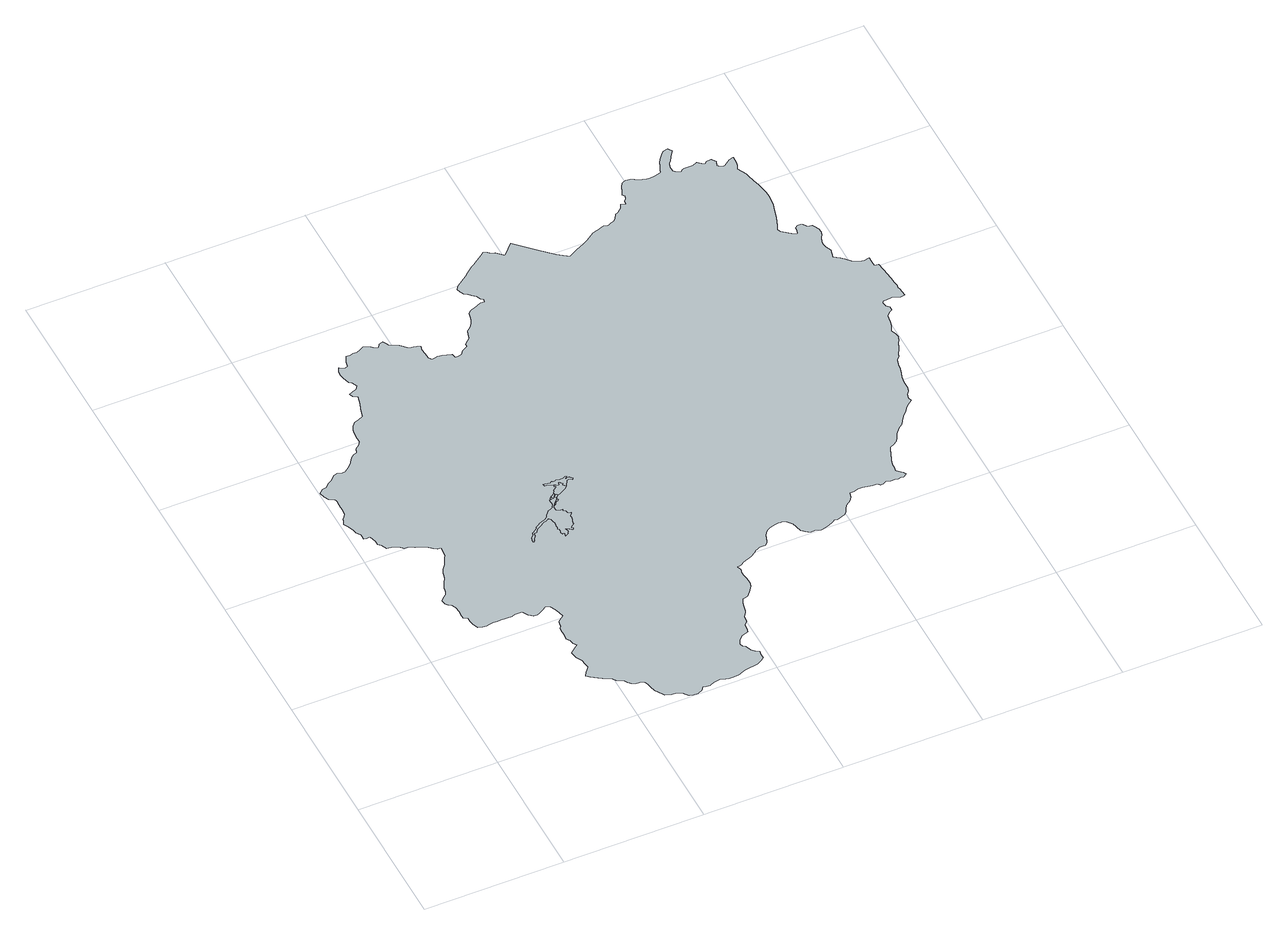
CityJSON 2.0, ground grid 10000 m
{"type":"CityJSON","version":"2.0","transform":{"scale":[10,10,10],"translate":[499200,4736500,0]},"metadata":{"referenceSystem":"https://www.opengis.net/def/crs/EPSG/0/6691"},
"CityObjects":{
"object1":{"type":"GenericCityObject","attributes":{"function":"23","validFromType":"1","custodian":"北海道","notificationNumber":"北海道告示第1895号","prefecture":"01","city":"01100"},"geometry":[{"type":"MultiSurface","lod":"1","boundaries":[[[0,1,2,3,4,5,6,7,8,9,10,11,12,13,14,15,16,17,18,19,20,21,22,23,24,25,26,27,28,29,30,31,32,33,34,35,36,37,38,39,40,41,42,43,44,45,46,47,48,49,50,51,52,53,54,55,56,57,58,59,60,61,62,63,64,65,66,67,68,69,70,71,72,73,74,75,76,77,78,79,80,81,82,83,84,85,86,87,88,89,90,91,92,93,94,95,96,97,98,99,100,101,102,103,104,105,106,107,108,109,110,111,112,113,114,115,116,117,118,119,120,121,122,123,124,125,126,127,128,129,130,131,132,133,134,135,136,137,138,139,140,141,142,143,144,145,146,147,148,149,150,151,152,153,154,155,156,157,158,159,160,161,162,163,164,165,166,167,168,169,170,171,172,173,174,175,176,177,178,179,180,181,182,183,184,185,186,187,188,189,190,191,192,193,194,195,196,197,198,199,200,201,202,203,204,205,206,207,208,209,210,211,212,213,214,215,216,217,218,219,220,221,222,223,224,225,226,227,228,229]]]}]},
"object2":{"type":"GenericCityObject","attributes":{"function":"23","validFromType":"3","custodian":"北海道","notificationNumber":"北海道告示第211号","prefecture":"01","city":"01100"},"geometry":[{"type":"MultiSurface","lod":"1","boundaries":[[[230,231,232,233,234,150,149,148,147,146,145,144,143,142]]]}]},
"object3":{"type":"GenericCityObject","attributes":{"function":"23","validFromType":"3","custodian":"北海道","notificationNumber":"北海道告示第211号","prefecture":"01","city":"01100"},"geometry":[{"type":"MultiSurface","lod":"1","boundaries":[[[235,236,237,238,239,240,241,242,243,244,245,165,164,163,162,161,160,159,158,157,156,155,154,153,152,151]]]}]},
"object4":{"type":"GenericCityObject","attributes":{"function":"23","validFromType":"3","custodian":"北海道","notificationNumber":"北海道告示第211号","prefecture":"01","city":"01100"},"geometry":[{"type":"MultiSurface","lod":"1","boundaries":[[[246,247,248,249,250,251,229,228,227,226,225,224,223,222,221,220,219,218,217,216,215,214,213,212,211,210,209]]]}]},
"object5":{"type":"GenericCityObject","attributes":{"function":"23","validFromType":"3","custodian":"北海道","notificationNumber":"北海道告示第211号","prefecture":"01","city":"01100"},"geometry":[{"type":"MultiSurface","lod":"1","boundaries":[[[252,253,254,255,256,257,258,259,260,261,262,263,264,173,172,171,170,169,168,167,166]]]}]},
"object6":{"type":"GenericCityObject","attributes":{"function":"6","validFromType":"9","custodian":"不明","notificationNumber":"不明","prefecture":"01","city":"01100","floorAreaRate":2},"geometry":[{"type":"MultiSurface","lod":"1","boundaries":[[[265,266,267,268,269,270,271,272,273,274,275,190,189,188,187,276,277,278,279,280,281,282]]]}]},
"object7":{"type":"GenericCityObject","attributes":{"function":"10","validFromType":"9","custodian":"不明","notificationNumber":"不明","prefecture":"01","city":"01100","floorAreaRate":4},"geometry":[{"type":"MultiSurface","lod":"1","boundaries":[[[283,284,285,286,287,288,289,290,291,292,293,294,295,296,297,298,299,300,301,302,303,304,305,306,307,308,309,310,311,312,313,314,315,316,317,318,319,320,321,322,323,324,325,326,327,328,195,194,193,192,191,190,275,274,273,272,271,270,269,268,267,266,265,329,330,331,332,333,334,335,336,337,338,339,340,341,342,343,344,345,346,347,348,349,350,351,352,353,354,355,356,357,358,359,360,361,362,363,364,365,366,367,368]]]}]},
"object8":{"type":"GenericCityObject","attributes":{"function":"25","validFromType":"9","custodian":"不明","notificationNumber":"不明","prefecture":"01","city":"01100"},"geometry":[{"type":"MultiSurface","lod":"1","boundaries":[[[283,284,285,286,287,288,289,290,291,292,293,294,295,296,297,298,299,300,301,302,303,304,305,306,307,308,309,310,311,312,313,314,315,316,317,318,319,320,321,322,323,324,325,326,327,328,195,194,193,192,191,190,275,274,273,272,271,270,269,268,266,265,329,330,331,332,333,334,335,336,337,338,339,340,341,342,343,344,345,346,347,348,349,350,351,352,353,354,355,356,357,358,359,360,361,362,363,364,365,366,367,368]]]}]},
"object9":{"type":"GenericCityObject","attributes":{"function":"22","validFromType":"1","custodian":"北海道","notificationNumber":"北海道告示第1895号","prefecture":"01","city":"01100"},"geometry":[{"type":"MultiSurface","lod":"1","boundaries":[[[369,370,371,372,373,374,375,376,377,378,379,380,381,382,383,384,385,386,387,388,389,390,391,392,393,394,395,396,397,398,399,400,401,402,403,404,405,406,407,408,409,410,411,412,413,414,415,416,417,418,419,420,421,422,423,424,425,426,427,428,429,430,431,432,433,434,435,436,437,438,439,440,441,442,315,316,317,318,319,320,321,322,323,324,325,326,327,328,195,194,193,192,191,190,189,188,187,276,277,278,279,280,281,282,265,329,330,331,332,333,334,335,336,337,338,339,340,443,444,445,446,447,448,449,450,451,452,453,454,455,456,457,458,459,460,461,462,463,464,465,466,467,468,469,470,471]]]}]},
"object10":{"type":"GenericCityObject","attributes":{"function":"6","validFromType":"9","custodian":"不明","notificationNumber":"不明","prefecture":"01","city":"01100","floorAreaRate":2},"geometry":[{"type":"MultiSurface","lod":"1","boundaries":[[[395,396,397,398,399,400,401,402,403,404,405,406,407,408,409,410,411,412,413,414,415,416,417,418,419,420,421,422,423,424,425,426,427,428,429,430,431,432,433,434,435,436,437,438,439,440,441,442,315,314,313,312,311,310,309,308,307,306,305,304,303,302,301,300,299,298,297,296,295,294,293,292,291,290,289,288,287,286,285,284,283,368,367,366,365,364,363,362,361,360,359,358,357,356,355,354,353,352,351,350,349,348,347,346,345,344,343,342,341,340,443,444,445,446,447,448,449,450,451,452,453,454,455,456,457,458,459,460,472,473,474,475,476,477,478,479,480,481,482,483,484,485,486,487,488,489,490,467,468,469,470,471,369,370,371,372,373,374,375,376,377,378,379,380,381,382,383,384,385,386,387,388,389,390,391,392,393,394]]]}]},
"object11":{"type":"GenericCityObject","attributes":{"function":"11","validFromType":"9","custodian":"不明","notificationNumber":"不明","prefecture":"01","city":"01100","floorAreaRate":2},"geometry":[{"type":"MultiSurface","lod":"1","boundaries":[[[462,463,464,465,466,467,490,489,488,487,486,485,484,483,482,481,480,479,478,477,476,475,474,473,472,460,461]]]}]},
"object12":{"type":"GenericCityObject","attributes":{"name":"札幌市都市計画区域","function":"21","validFromType":"3","custodian":"北海道","notificationNumber":"北海道告示第230号","prefecture":"01","city":"01100","note":"「区域区分を決定する理由又はしない理由」は「札幌圏都市計画（札幌市、小樽市、江別市、北広島市、石狩市） 都市計画区域の整備、開発及び保全の方針」（令和3年3月、札幌市）に示す。","areaClassification":"1","reasonForAreaClassification":"https://www.city.sapporo.jp/keikaku/toshikei/kuikikubun/documents/r2kuikimasu.pdf"},"geometry":[{"type":"MultiSurface","lod":"1","boundaries":[[[491,492,493,494,495,496,497,498,499,500,501,502,503,504,505,506,507,508,509,510,511,512,513,514,515,516,517,518,519,520,521,522,523,524,525,526,527,528,529,530,531,532,533,534,535,536,537,538,539,540,541,542,543,544,545,546,547,548,549,550,551,552,553,554,555,556,557,558,559,560,561,562,563,564,565,566,567,568,569,570,571,572,573,574,575,576,577,578,579,580,581,582,583,584,585,586,587,588,589,590,591,592,593,594,595,596,597,598,599,600,601,602,603,604,605,606,607,608,609,610,611,612,613,614,615,616,617,618,619,620,621,622,623,624,625,626,627,628,629,630,631,632,633,634,635,636,637,638,639,640,641,642,643,644,645,646,647,648,649,650,651,652,653,654,655,656,657,658,659,660,661,662,663,664,665,666,667,668,669,670,671,672,673,674,675,676,677,678,679,680,681,682,683,684,685,686,687,688,689,690,691,692,693,694,695,696,697,698,699,700,701,702,703,704,705,706,707,708,709,710,711,712,713,714,715,716,717,718,719,720,721,722,723,724,725,726,727,728,729,730,731,732,733,734,735,736,737,738,739,740,741,742,743,744,745,746,747,748,749,750,751,752,753,754,755,756,757,758,759,760,761,762,763,764,765,766,767,768,769,770,771,772,773,774,775,776,777,778,779,780,781,782,783,784,785,786,787,788,789,790,791,792,793,794,795,796,797,798,799,800,801,802,803,804,805,806,807,808,809,810,811,812,813,814,815,816,817,818,819,820,821,822,823,824,825,826,827,828,829,830,831,832,833,834,835,836,837,838,839,840,841,842,843,844,845,846,847,848,849,850,851,852,853,854,855,856,857,858,859,860,861,862,863,864,865,866,867,868,869,870,871,872,873,874,875,876,877,878,879,880,881,882,883,884,885,886,887,888,889,890,891,892,893,894,895,896,897,898,899,900,901,902,903,904,905,906,907,908,909,910,911,912,913,914,915,916,917,918,919,920,921,922,923,924,925,926,927,928,929,930,931,932,933,934,935,936,937,938,939,940,941,942,943,944,945,946,947,948,949,950,951,952,953,954,955,956,957,958,959,960,961,962,963,964,965,966,967,968,969,970,971,972,973,974,975,976,977,978,979,980,981,982,983,984,985,986,987,988,989,990,991,992,993,994,995,996,997,998,999,1000,1001,1002,1003,1004,1005,1006,1007,1008,1009,1010,1011,1012,1013,1014,1015,1016,1017,1018,1019,1020,1021,1022,1023,1024,1025,1026,1027,1028,1029,1030,1031,1032,1033,1034,1035,1036,1037,1038,1039,1040,1041,1042,1043,1044,1045,1046,1047,1048,1049,1050]]]}]}
},
"vertices":[
[1344,1998,0],[1343,1998,0],[1342,1998,0],[1341,1998,0],[1339,1998,0],[1338,1998,0],[1338,1997,0],[1334,1995,0],[1333,1995,0],[1333,1994,0],[1332,1994,0],[1331,1994,0],[1324,1996,0],[1322,1996,0],[1322,1995,0],[1322,1994,0],[1324,1979,0],[1325,1974,0],[1326,1969,0],[1326,1965,0],[1325,1961,0],[1325,1960,0],[1325,1959,0],[1325,1958,0],[1325,1957,0],[1322,1951,0],[1322,1950,0],[1321,1949,0],[1322,1947,0],[1322,1946,0],[1322,1945,0],[1321,1945,0],[1321,1943,0],[1321,1942,0],[1320,1942,0],[1316,1939,0],[1315,1939,0],[1315,1938,0],[1314,1932,0],[1312,1928,0],[1311,1928,0],[1303,1923,0],[1297,1920,0],[1274,1912,0],[1262,1898,0],[1249,1886,0],[1247,1881,0],[1240,1866,0],[1239,1866,0],[1232,1860,0],[1217,1850,0],[1198,1845,0],[1173,1833,0],[1164,1826,0],[1157,1821,0],[1143,1816,0],[1137,1811,0],[1141,1807,0],[1138,1805,0],[1137,1802,0],[1117,1787,0],[1106,1778,0],[1096,1775,0],[1094,1773,0],[1091,1758,0],[1070,1735,0],[1067,1724,0],[1066,1717,0],[1066,1715,0],[1066,1713,0],[1066,1711,0],[1067,1702,0],[1072,1699,0],[1074,1704,0],[1080,1709,0],[1082,1719,0],[1091,1734,0],[1094,1737,0],[1096,1741,0],[1099,1740,0],[1101,1744,0],[1102,1765,0],[1105,1768,0],[1114,1766,0],[1121,1769,0],[1137,1791,0],[1143,1796,0],[1152,1798,0],[1161,1807,0],[1205,1832,0],[1217,1836,0],[1227,1838,0],[1237,1844,0],[1244,1851,0],[1249,1846,0],[1257,1837,0],[1261,1813,0],[1263,1809,0],[1265,1806,0],[1266,1787,0],[1261,1768,0],[1264,1757,0],[1261,1748,0],[1259,1738,0],[1266,1733,0],[1267,1722,0],[1267,1712,0],[1261,1702,0],[1266,1683,0],[1281,1686,0],[1281,1676,0],[1278,1669,0],[1278,1661,0],[1288,1664,0],[1301,1674,0],[1303,1680,0],[1311,1690,0],[1310,1698,0],[1303,1717,0],[1311,1718,0],[1315,1714,0],[1315,1715,0],[1340,1694,0],[1347,1692,0],[1352,1703,0],[1344,1710,0],[1346,1719,0],[1373,1741,0],[1369,1749,0],[1385,1792,0],[1382,1810,0],[1383,1811,0],[1398,1827,0],[1401,1836,0],[1383,1840,0],[1377,1846,0],[1375,1864,0],[1358,1871,0],[1363,1882,0],[1362,1883,0],[1341,1885,0],[1320,1898,0],[1319,1927,0],[1320,1931,0],[1321,1933,0],[1322,1934,0],[1322,1935,0],[1323,1937,0],[1324,1938,0],[1324,1939,0],[1325,1940,0],[1326,1940,0],[1326,1942,0],[1327,1943,0],[1328,1944,0],[1329,1945,0],[1330,1946,0],[1331,1947,0],[1332,1948,0],[1333,1949,0],[1334,1950,0],[1335,1951,0],[1336,1952,0],[1343,1960,0],[1348,1966,0],[1349,1967,0],[1351,1969,0],[1352,1970,0],[1353,1972,0],[1354,1973,0],[1356,1976,0],[1356,1977,0],[1358,1981,0],[1362,1981,0],[1363,1983,0],[1364,1984,0],[1364,1985,0],[1365,1986,0],[1365,1987,0],[1366,1988,0],[1367,1989,0],[1368,1990,0],[1368,1991,0],[1369,1992,0],[1370,1994,0],[1371,1994,0],[1371,1995,0],[1372,1997,0],[1371,1999,0],[1369,2000,0],[1361,2011,0],[1359,2014,0],[1367,2021,0],[1368,2023,0],[1373,2036,0],[1371,2039,0],[1367,2033,0],[1366,2032,0],[1362,2029,0],[1358,2025,0],[1356,2024,0],[1355,2024,0],[1352,2023,0],[1348,2022,0],[1347,2021,0],[1346,2021,0],[1346,2020,0],[1345,2019,0],[1345,2018,0],[1345,2016,0],[1346,2014,0],[1347,2013,0],[1348,2011,0],[1349,2010,0],[1350,2010,0],[1351,2009,0],[1354,2009,0],[1357,2008,0],[1359,2006,0],[1360,2005,0],[1360,2004,0],[1360,2003,0],[1358,2001,0],[1357,2000,0],[1355,1999,0],[1353,1998,0],[1351,1997,0],[1348,1996,0],[1347,1996,0],[1345,1997,0],
[1320,1928,0],[1321,1929,0],[1323,1933,0],[1324,1934,0],[1324,1936,0],
[1327,1940,0],[1331,1941,0],[1332,1941,0],[1334,1942,0],[1337,1945,0],[1341,1946,0],[1341,1948,0],[1345,1955,0],[1346,1956,0],[1347,1960,0],[1348,1961,0],
[1339,2014,0],[1333,2008,0],[1333,2003,0],[1335,2002,0],[1343,2000,0],[1344,2000,0],
[1356,1971,0],[1361,1968,0],[1362,1970,0],[1366,1967,0],[1368,1969,0],[1370,1972,0],[1373,1975,0],[1374,1978,0],[1375,1980,0],[1372,1984,0],[1371,1983,0],[1368,1984,0],[1363,1981,0],
[1390,2014,0],[1389,2016,0],[1389,2017,0],[1385,2024,0],[1385,2025,0],[1383,2026,0],[1382,2025,0],[1380,2025,0],[1378,2023,0],[1377,2022,0],[1367,2015,0],[1373,1998,0],[1373,1999,0],[1382,2007,0],[1383,2008,0],[1383,2009,0],[1384,2009,0],[1389,2013,0],
[1455,2100,0],[1455,2102,0],[1453,2106,0],[1452,2109,0],[1452,2110,0],[1451,2111,0],[1451,2112,0],[1449,2113,0],[1449,2114,0],[1448,2114,0],[1447,2114,0],[1445,2115,0],[1445,2114,0],[1444,2114,0],[1444,2113,0],[1443,2112,0],[1442,2108,0],[1441,2103,0],[1439,2097,0],[1438,2093,0],[1438,2085,0],[1437,2087,0],[1435,2089,0],[1434,2090,0],[1433,2091,0],[1432,2092,0],[1430,2093,0],[1428,2094,0],[1418,2099,0],[1415,2102,0],[1414,2104,0],[1413,2105,0],[1410,2107,0],[1402,2097,0],[1404,2097,0],[1411,2097,0],[1412,2093,0],[1411,2086,0],[1406,2081,0],[1404,2080,0],[1400,2075,0],[1395,2072,0],[1392,2071,0],[1385,2065,0],[1383,2056,0],[1375,2048,0],[1394,2015,0],[1393,2016,0],[1405,2020,0],[1416,2023,0],[1421,2027,0],[1436,2035,0],[1446,2042,0],[1450,2044,0],[1453,2046,0],[1459,2051,0],[1465,2056,0],[1473,2066,0],[1468,2071,0],[1469,2072,0],[1465,2077,0],[1464,2076,0],[1464,2077,0],[1463,2078,0],[1461,2079,0],[1459,2083,0],[1456,2086,0],[1455,2086,0],[1455,2087,0],[1453,2088,0],[1455,2090,0],[1455,2091,0],[1456,2092,0],[1457,2092,0],[1458,2093,0],[1459,2093,0],[1460,2093,0],[1461,2093,0],[1462,2093,0],[1463,2093,0],[1463,2094,0],[1464,2096,0],[1465,2098,0],[1459,2099,0],[1457,2099,0],[1456,2099,0],
[1510,2144,0],[1506,2145,0],[1490,2139,0],[1466,2136,0],[1461,2136,0],[1461,2135,0],[1451,2136,0],[1451,2138,0],[1447,2141,0],[1445,2142,0],[1444,2142,0],[1439,2142,0],[1437,2141,0],[1434,2141,0],[1436,2140,0],[1427,2137,0],[1426,2136,0],[1419,2136,0],[1418,2133,0],[1408,2143,0],[1400,2139,0],[1399,2137,0],[1391,2134,0],[1380,2137,0],[1378,2136,0],[1362,2143,0],[1347,2141,0],[1349,2128,0],[1350,2128,0],[1351,2128,0],[1352,2128,0],[1353,2128,0],[1354,2128,0],[1355,2128,0],[1356,2128,0],[1357,2128,0],[1358,2128,0],[1359,2128,0],[1360,2128,0],[1361,2128,0],[1362,2128,0],[1363,2128,0],[1364,2128,0],[1365,2128,0],[1366,2128,0],[1367,2127,0],[1368,2127,0],[1369,2127,0],[1370,2127,0],[1371,2126,0],[1372,2126,0],[1373,2126,0],[1374,2126,0],[1375,2126,0],[1375,2125,0],[1376,2125,0],[1377,2125,0],[1377,2124,0],[1378,2124,0],[1379,2123,0],[1380,2122,0],[1381,2121,0],[1382,2120,0],[1383,2120,0],[1386,2118,0],[1388,2118,0],[1393,2116,0],[1395,2115,0],[1397,2114,0],[1399,2114,0],[1400,2113,0],[1401,2112,0],[1402,2112,0],[1403,2111,0],[1474,2067,0],[1479,2078,0],[1481,2082,0],[1483,2085,0],[1486,2088,0],[1489,2092,0],[1492,2094,0],[1498,2107,0],[1503,2112,0],[1506,2114,0],[1507,2114,0],[1510,2115,0],[1513,2115,0],[1516,2115,0],[1523,2113,0],[1525,2112,0],[1539,2103,0],[1540,2104,0],[1540,2105,0],[1544,2111,0],[1543,2113,0],[1529,2132,0],[1515,2131,0],[1507,2128,0],[1504,2122,0],[1496,2126,0],[1504,2136,0],[1505,2136,0],[1514,2142,0],
[1533,2109,0],[1527,2113,0],[1526,2114,0],[1525,2114,0],[1524,2115,0],[1523,2115,0],[1522,2116,0],[1521,2117,0],[1520,2117,0],[1519,2117,0],[1517,2118,0],[1516,2118,0],[1515,2118,0],[1514,2119,0],[1512,2119,0],[1510,2120,0],[1508,2120,0],[1507,2121,0],[1505,2122,0],
[3330,4415,0],[3342,4430,0],[3364,4464,0],[3376,4481,0],[3395,4508,0],[3378,4538,0],[3340,4530,0],[3319,4504,0],[3294,4475,0],[3277,4449,0],[3264,4416,0],[3253,4388,0],[3243,4366,0],[3219,4358,0],[3190,4351,0],[3166,4350,0],[3141,4352,0],[3113,4358,0],[3087,4367,0],[3062,4382,0],[3038,4393,0],[3010,4396,0],[2992,4393,0],[2975,4382,0],[2961,4357,0],[2945,4316,0],[2932,4287,0],[2947,4274,0],[2938,4245,0],[2921,4229,0],[2920,4204,0],[2887,4213,0],[2874,4188,0],[2859,4172,0],[2843,4158,0],[2821,4149,0],[2802,4117,0],[2779,4097,0],[2759,4090,0],[2741,4081,0],[2724,4079,0],[2704,4087,0],[2673,4077,0],[2650,4068,0],[2628,4062,0],[2611,4054,0],[2594,4045,0],[2572,4031,0],[2551,4015,0],[2517,3997,0],[2490,3983,0],[2458,3967,0],[2435,3957,0],[2413,3943,0],[2390,3930,0],[2314,3986,0],[2302,3998,0],[2261,4037,0],[2220,4077,0],[2092,4201,0],[2015,4120,0],[1966,4166,0],[1939,4173,0],[1921,4195,0],[1898,4207,0],[1874,4185,0],[1852,4170,0],[1826,4153,0],[1797,4132,0],[1774,4119,0],[1752,4101,0],[1738,4090,0],[1724,4079,0],[1702,4058,0],[1680,4044,0],[1661,4029,0],[1643,4016,0],[1621,4002,0],[1602,3974,0],[1609,3946,0],[1623,3919,0],[1645,3902,0],[1663,3886,0],[1687,3862,0],[1701,3832,0],[1720,3822,0],[1714,3796,0],[1688,3799,0],[1665,3790,0],[1633,3777,0],[1612,3769,0],[1592,3759,0],[1577,3744,0],[1573,3717,0],[1565,3688,0],[1555,3662,0],[1538,3639,0],[1524,3620,0],[1502,3605,0],[1490,3576,0],[1485,3546,0],[1465,3526,0],[1439,3503,0],[1438,3480,0],[1420,3469,0],[1397,3458,0],[1377,3431,0],[1347,3425,0],[1325,3426,0],[1319,3457,0],[1288,3467,0],[1257,3478,0],[1229,3483,0],[1207,3476,0],[1184,3473,0],[1166,3498,0],[1164,3535,0],[1159,3577,0],[1167,3609,0],[1146,3622,0],[1125,3624,0],[1099,3630,0],[1082,3643,0],[1065,3660,0],[1045,3678,0],[1015,3692,0],[987,3704,0],[976,3732,0],[964,3754,0],[931,3742,0],[915,3716,0],[895,3726,0],[872,3744,0],[860,3753,0],[830,3764,0],[805,3751,0],[773,3740,0],[746,3740,0],[722,3734,0],[693,3734,0],[673,3689,0],[664,3650,0],[646,3643,0],[627,3649,0],[606,3663,0],[592,3633,0],[586,3600,0],[592,3567,0],[601,3539,0],[607,3515,0],[627,3502,0],[643,3462,0],[623,3438,0],[593,3428,0],[566,3415,0],[576,3390,0],[606,3369,0],[592,3308,0],[575,3266,0],[565,3229,0],[556,3198,0],[524,3184,0],[486,3175,0],[461,3144,0],[448,3114,0],[444,3087,0],[441,3051,0],[441,3001,0],[420,2975,0],[394,2952,0],[381,2917,0],[360,2912,0],[340,2899,0],[321,2877,0],[307,2857,0],[297,2841,0],[271,2818,0],[238,2793,0],[210,2794,0],[186,2805,0],[161,2795,0],[138,2775,0],[121,2761,0],[95,2745,0],[72,2719,0],[40,2715,0],[8,2687,0],[18,2648,0],[36,2618,0],[69,2599,0],[79,2575,0],[76,2540,0],[75,2518,0],[76,2494,0],[73,2454,0],[58,2430,0],[44,2415,0],[35,2391,0],[25,2370,0],[47,2335,0],[60,2294,0],[68,2267,0],[86,2235,0],[85,2195,0],[108,2192,0],[130,2193,0],[139,2172,0],[147,2143,0],[148,2114,0],[166,2093,0],[183,2053,0],[213,2049,0],[244,2043,0],[263,2030,0],[287,2005,0],[317,2004,0],[353,1983,0],[394,1970,0],[423,1954,0],[454,1924,0],[481,1909,0],[505,1906,0],[497,1835,0],[487,1815,0],[478,1798,0],[459,1756,0],[432,1728,0],[419,1698,0],[414,1670,0],[405,1643,0],[389,1619,0],[377,1595,0],[367,1571,0],[358,1535,0],[348,1511,0],[328,1496,0],[304,1472,0],[310,1440,0],[324,1423,0],[341,1412,0],[357,1380,0],[362,1338,0],[360,1296,0],[361,1276,0],[387,1256,0],[387,1227,0],[393,1193,0],[410,1157,0],[439,1147,0],[468,1142,0],[495,1150,0],[519,1153,0],[547,1150,0],[571,1152,0],[607,1152,0],[653,1148,0],[674,1159,0],[696,1162,0],[728,1159,0],[753,1119,0],[780,1094,0],[804,1093,0],[823,1100,0],[853,1116,0],[887,1139,0],[911,1130,0],[931,1090,0],[943,1051,0],[953,1015,0],[931,1000,0],[908,978,0],[901,955,0],[899,934,0],[888,921,0],[885,899,0],[886,863,0],[881,818,0],[897,792,0],[906,761,0],[920,737,0],[893,714,0],[858,688,0],[867,639,0],[891,594,0],[896,560,0],[901,527,0],[882,505,0],[868,485,0],[851,460,0],[872,440,0],[895,424,0],[916,409,0],[942,392,0],[962,382,0],[990,367,0],[1012,340,0],[1039,328,0],[1059,310,0],[1072,291,0],[1086,272,0],[1118,259,0],[1154,258,0],[1170,248,0],[1180,222,0],[1189,185,0],[1198,152,0],[1212,129,0],[1238,86,0],[1280,71,0],[1316,68,0],[1347,53,0],[1366,30,0],[1379,14,0],[1405,4,0],[1438,4,0],[1472,22,0],[1490,46,0],[1514,41,0],[1541,35,0],[1572,51,0],[1619,58,0],[1655,46,0],[1679,41,0],[1711,39,0],[1748,44,0],[1789,61,0],[1815,68,0],[1845,71,0],[1863,73,0],[1878,76,0],[1902,79,0],[1918,90,0],[1934,98,0],[1959,117,0],[1957,149,0],[1962,176,0],[1936,196,0],[1915,216,0],[1901,258,0],[1881,272,0],[1873,294,0],[1890,327,0],[1921,356,0],[1942,360,0],[1967,368,0],[1976,403,0],[1978,437,0],[2002,459,0],[2006,502,0],[2028,531,0],[2036,548,0],[2044,588,0],[2053,626,0],[2067,653,0],[2092,658,0],[2108,665,0],[2142,703,0],[2165,739,0],[2174,770,0],[2170,809,0],[2164,838,0],[2164,870,0],[2170,901,0],[2158,930,0],[2176,930,0],[2191,937,0],[2211,951,0],[2240,963,0],[2259,969,0],[2282,977,0],[2311,997,0],[2331,1013,0],[2348,1019,0],[2362,1029,0],[2383,1029,0],[2407,1029,0],[2424,1046,0],[2434,1065,0],[2440,1082,0],[2450,1110,0],[2470,1137,0],[2487,1152,0],[2506,1161,0],[2544,1171,0],[2571,1177,0],[2586,1174,0],[2604,1175,0],[2626,1157,0],[2651,1125,0],[2662,1090,0],[2672,1053,0],[2694,1030,0],[2709,1018,0],[2727,1012,0],[2753,1013,0],[2792,1000,0],[2827,1006,0],[2859,1018,0],[2882,1025,0],[2897,1035,0],[2909,1044,0],[2931,1037,0],[2960,1049,0],[2987,1059,0],[3005,1072,0],[3016,1100,0],[3034,1131,0],[3059,1146,0],[3079,1163,0],[3094,1187,0],[3103,1222,0],[3137,1223,0],[3165,1234,0],[3197,1231,0],[3235,1225,0],[3268,1219,0],[3299,1221,0],[3314,1201,0],[3333,1204,0],[3357,1215,0],[3391,1208,0],[3419,1207,0],[3441,1201,0],[3460,1206,0],[3483,1204,0],[3507,1223,0],[3494,1242,0],[3473,1264,0],[3457,1282,0],[3461,1308,0],[3462,1336,0],[3474,1379,0],[3494,1430,0],[3507,1461,0],[3518,1483,0],[3549,1496,0],[3575,1515,0],[3592,1539,0],[3608,1575,0],[3632,1603,0],[3651,1621,0],[3675,1639,0],[3690,1664,0],[3713,1698,0],[3732,1718,0],[3748,1732,0],[3763,1757,0],[3789,1784,0],[3821,1806,0],[3812,1835,0],[3822,1866,0],[3838,1889,0],[3851,1921,0],[3849,1981,0],[3859,2027,0],[3870,2062,0],[3879,2095,0],[3886,2139,0],[3899,2177,0],[3918,2198,0],[3930,2228,0],[3946,2256,0],[3958,2283,0],[3967,2311,0],[3982,2334,0],[3994,2366,0],[3987,2398,0],[3976,2431,0],[3995,2475,0],[4006,2510,0],[4010,2539,0],[4013,2564,0],[4037,2588,0],[4060,2600,0],[4059,2630,0],[4042,2652,0],[4034,2683,0],[4046,2699,0],[4065,2698,0],[4108,2701,0],[4132,2699,0],[4163,2683,0],[4196,2689,0],[4192,2726,0],[4189,2752,0],[4183,2769,0],[4186,2786,0],[4182,2825,0],[4178,2858,0],[4176,2878,0],[4174,2902,0],[4159,3008,0],[4128,3012,0],[4130,3051,0],[4130,3087,0],[4096,3082,0],[4061,3087,0],[4028,3103,0],[4012,3113,0],[3982,3148,0],[3961,3169,0],[3921,3198,0],[3937,3262,0],[3921,3300,0],[3912,3331,0],[3916,3354,0],[3927,3385,0],[3943,3408,0],[3950,3434,0],[3947,3465,0],[3934,3492,0],[3924,3510,0],[3895,3517,0],[3871,3546,0],[3859,3553,0],[3840,3554,0],[3817,3539,0],[3814,3509,0],[3807,3487,0],[3782,3496,0],[3713,3550,0],[3703,3575,0],[3719,3607,0],[3732,3641,0],[3743,3678,0],[3762,3742,0],[3770,3772,0],[3778,3803,0],[3782,3839,0],[3784,3874,0],[3783,3910,0],[3777,3955,0],[3767,3999,0],[3755,4043,0],[3741,4094,0],[3736,4115,0],[3725,4145,0],[3706,4182,0],[3718,4211,0],[3726,4239,0],[3727,4286,0],[3694,4276,0],[3648,4244,0],[3629,4241,0],[3613,4250,0],[3600,4268,0],[3612,4304,0],[3590,4332,0],[3554,4327,0],[3537,4314,0],[3515,4326,0],[3492,4347,0],[3463,4332,0],[3429,4333,0],[3396,4333,0],[3380,4329,0],[3366,4311,0],[3340,4324,0],[3319,4345,0],[3318,4384,0]
]}
